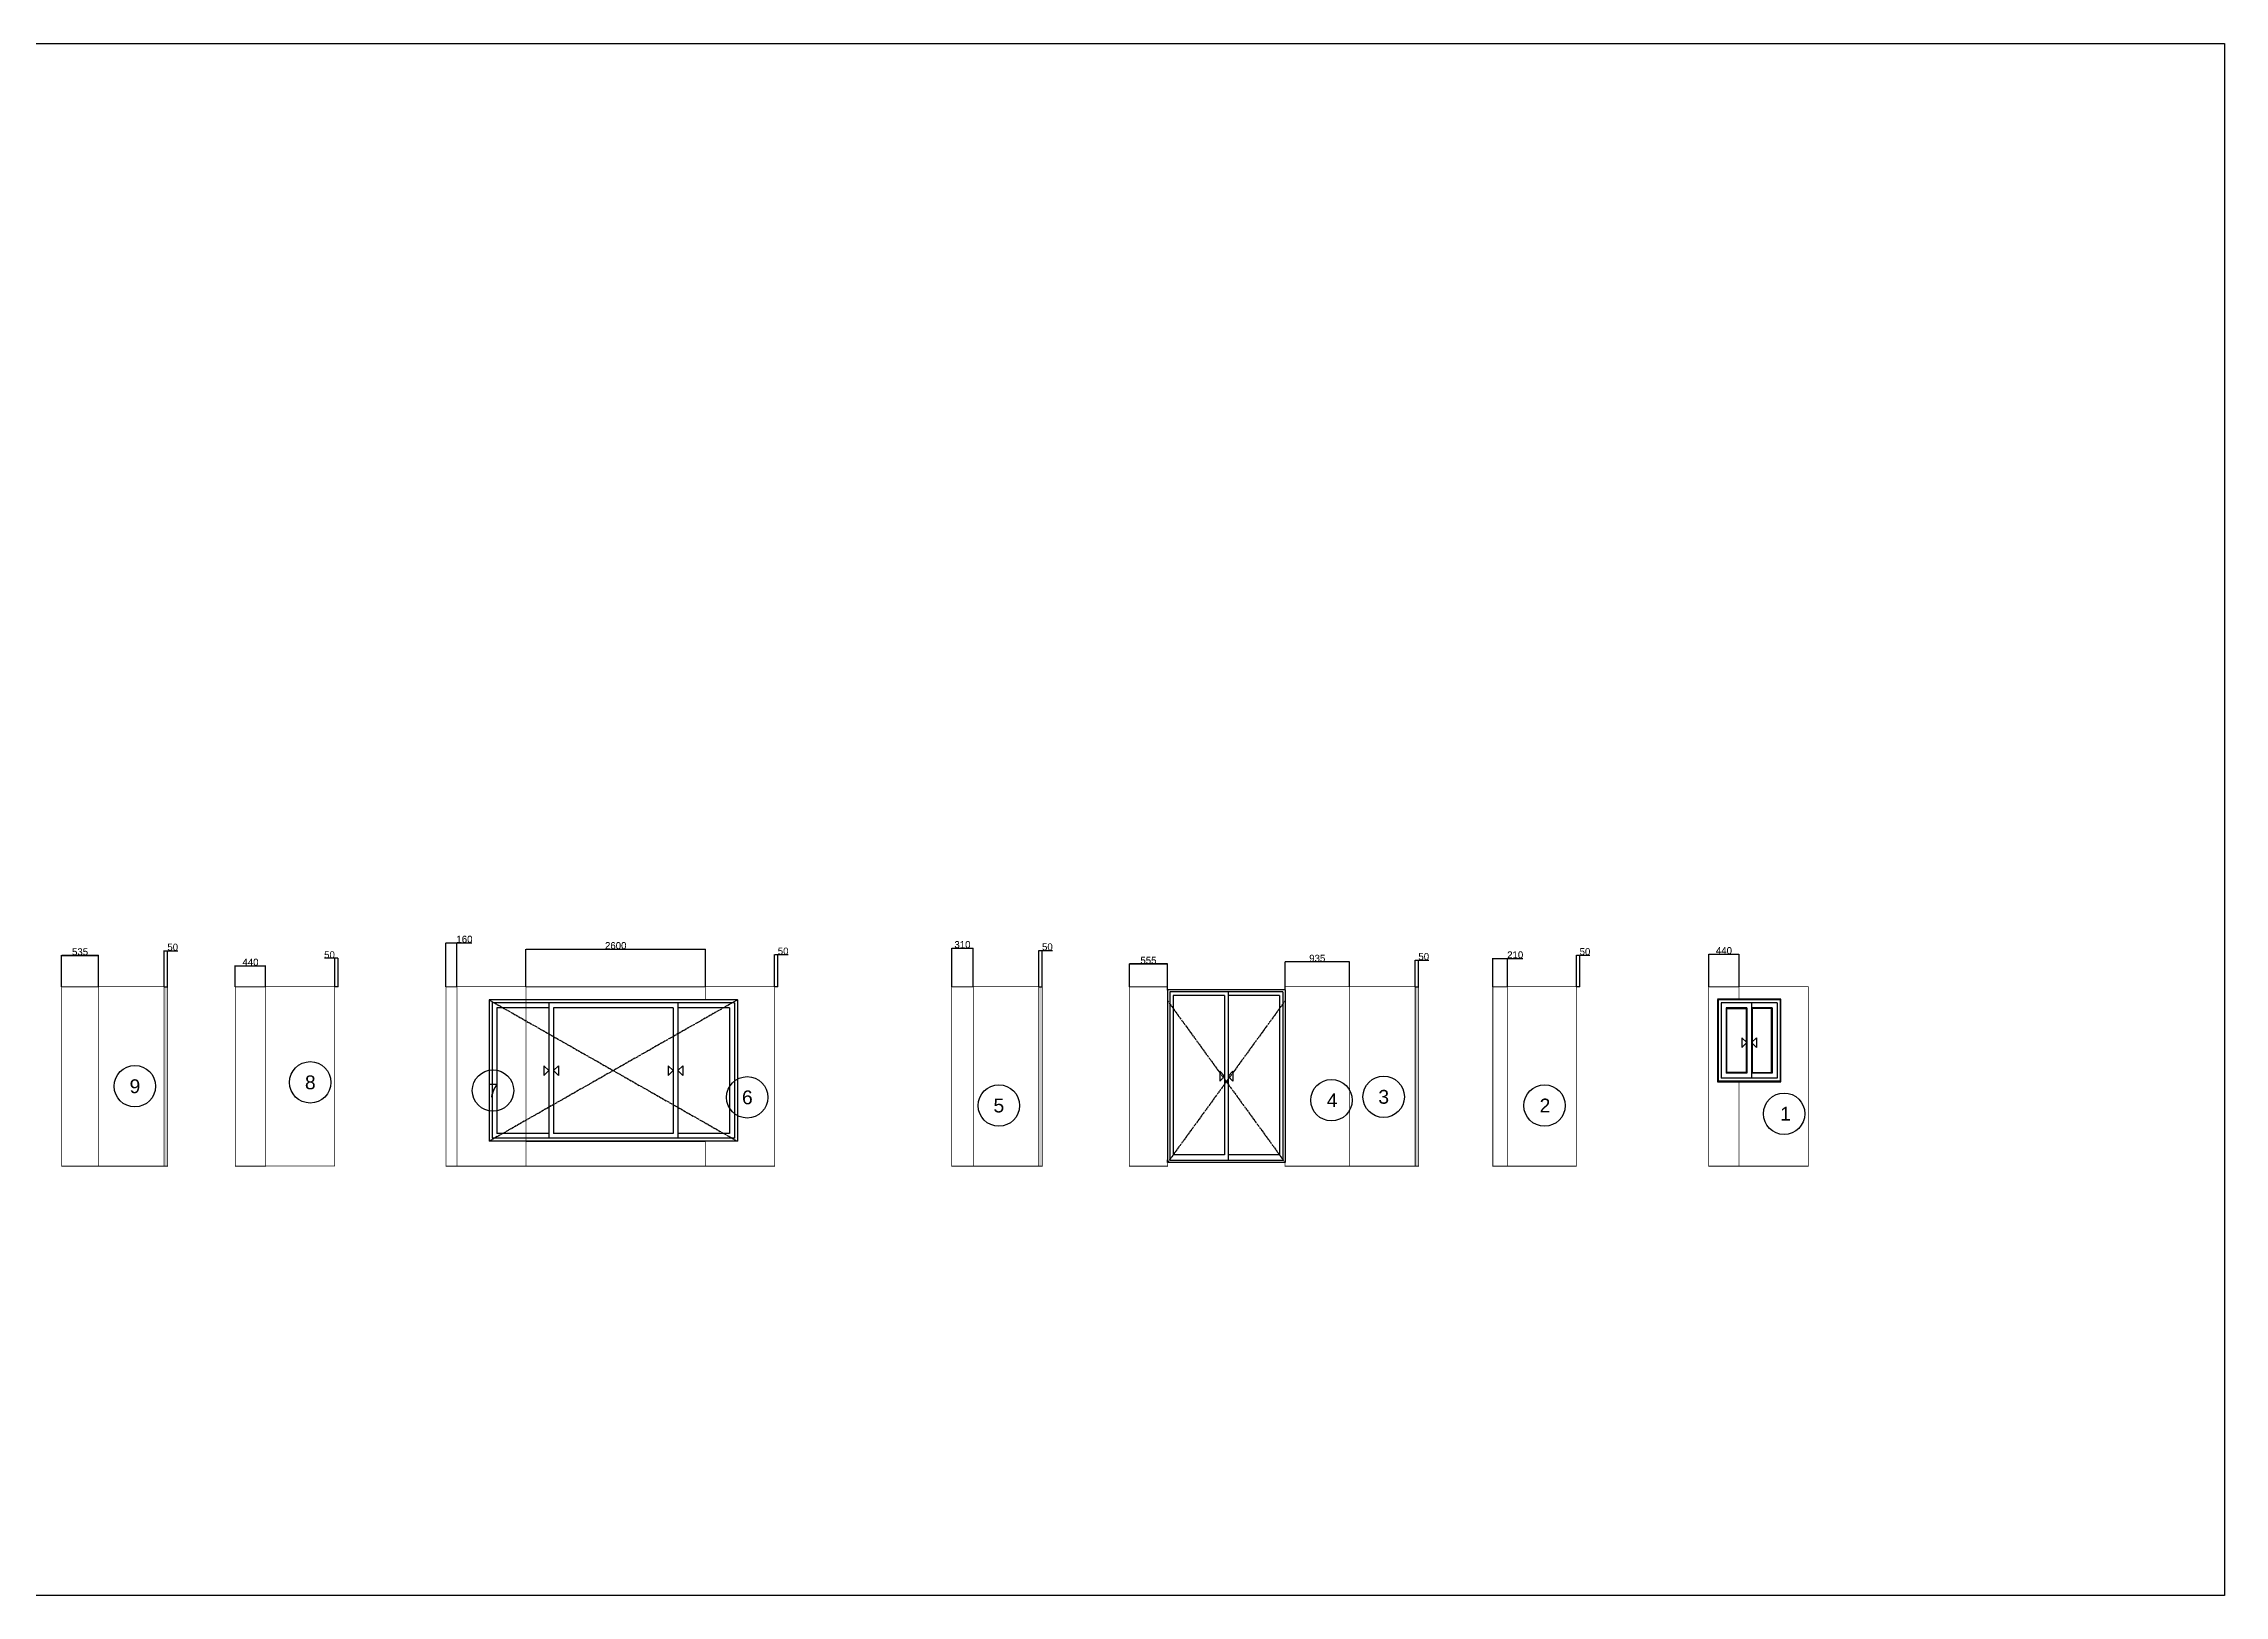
# Model space of a CAD drawing. Header units: millimetres. Extents: x 55547 to 190849, y 191990 to 326950.
# Drawn here: x 109507 to 141092, y 304468 to 326950 of the extents above; entities that cross this region are included whole.
import ezdxf
from ezdxf.enums import TextEntityAlignment as Align
from ezdxf.lldxf.tags import DXFTag

# ---------------------------------------------------------------- set-up
doc = ezdxf.new("R2010")
doc.units = ezdxf.units.MM
doc.linetypes.add('CENTER2', pattern=[1.125, 0.75, -0.125, 0.125, -0.125])
doc.linetypes.add('HID', pattern=[3, 2, -1])
doc.layers.get('Defpoints').update_dxf_attribs({"color": 144})
for name, color, linetype in [('000_50T 1pcs', 3, 'Continuous'), ('000_50T 갯수', 2, 'Continuous'), ('000_삭제분', 4, 'Continuous'), ('AA-DWXM-WIND', 4, 'Continuous'), ('WID', 4, 'Continuous'), ('YE-E-DOOR', 4, 'Continuous'), ('YE-E-WALL-C', 2, 'Continuous')]:
    doc.layers.add(name, color=color, linetype=linetype)
doc.styles.get("Standard").update_dxf_attribs({"font": 'arial.ttf'})
tags = doc.linetypes.add('HIDDENX2', pattern=[0.75, 0.5, -0.25]).pattern_tags.tags
tags[6:7] = [DXFTag(74, 4), DXFTag(75, 0), DXFTag(340, '0'), DXFTag(46, 1.0), DXFTag(50, 0.0), DXFTag(44, 0.0), DXFTag(45, 0.0)]
tags[4:5] = [DXFTag(74, 4), DXFTag(75, 0), DXFTag(340, '0'), DXFTag(46, 1.0), DXFTag(50, 0.0), DXFTag(44, 0.0), DXFTag(45, 0.0)]
doc.dimstyles.new('ISO-25', dxfattribs={"dimtxt": 2.5, "dimasz": 2.5, "dimexe": 1.25, "dimexo": 0.625, "dimtad": 1, "dimtxsty": 'Standard', "dimcen": 2.5, "dimadec": 0, "dimazin": 0, "dimtfac": 1, "dimtmove": 0, "dimatfit": 3, "dimfxl": 1, "dimarcsym": 0})

# ---------------------------------------------------------------- blocks, each defined once
blk = doc.blocks.new('G$C89670B80')
at = {"layer": 'YE-E-DOOR', "color": 5}
for p, q in [((-1700, 2500), (0, 2500)), ((-1700, 2500), (-1700, 0)), ((0, 2500), (0, 0)), ((-1700, 0), (0, 0))]:
    blk.add_line(p, q, dxfattribs=at)
at = {"layer": 'YE-E-DOOR', "color": 8}
for p, q in [((-1670, 2470), (-30, 2470)), ((-1670, 2470), (-1670, 30)), ((-1620, 2420), (-875, 2420)), ((-1620, 2420), (-1620, 110)), ((-875, 2470), (-875, 30)), ((-825, 2420), (-80, 2420)), ((-825, 2420), (-825, 110)), ((-80, 2420), (-80, 110)), ((-30, 2470), (-30, 30)), ((-1670, 30), (-30, 30)), ((-1620, 110), (-875, 110)), ((-825, 110), (-80, 110))]:
    blk.add_line(p, q, dxfattribs=at)
for points in [[(-946, 1321), (-946, 1179), (-875, 1250)], [(-754, 1321), (-754, 1179), (-825, 1250)]]:
    blk.add_lwpolyline(points, close=True, dxfattribs=at)
blk = doc.blocks.new('G$CAFAA04F1')
at = {"layer": 'YE-E-DOOR', "color": 5}
for p, q in [((0, 2050), (3600, 2050)), ((0, 2050), (0, 0)), ((3600, 2050), (3600, 0)), ((0, 0), (3600, 0))]:
    blk.add_line(p, q, dxfattribs=at)
at = {"layer": 'YE-E-DOOR', "color": 8}
for p, q in [((45, 2005), (3555, 2005)), ((45, 2005), (45, 45)), ((115, 1935), (115, 115)), ((115, 1935), (865, 1935)), ((865, 2005), (865, 45)), ((935, 1935), (2665, 1935)), ((935, 1935), (935, 115)), ((2665, 1935), (2665, 115)), ((2735, 2005), (2735, 45)), ((2735, 1935), (3485, 1935)), ((3485, 1935), (3485, 115)), ((3555, 2005), (3555, 45)), ((45, 45), (3555, 45)), ((115, 115), (865, 115)), ((935, 115), (2665, 115)), ((2735, 115), (3485, 115))]:
    blk.add_line(p, q, dxfattribs=at)
for points in [[(794, 1096), (794, 954), (865, 1025)], [(1006, 1096), (1006, 954), (935, 1025)], [(2594, 1096), (2594, 954), (2665, 1025)], [(2806, 1096), (2806, 954), (2735, 1025)]]:
    blk.add_lwpolyline(points, close=True, dxfattribs=at)
blk = doc.blocks.new('*D547')
at = {"layer": '000_50T 1pcs', "color": 0, "lineweight": -2, "transparency": 16777216}
for p, q in [((133624, 313287), (133624, 313759)), ((133626, 313758), (134061, 313758)), ((134064, 313287), (134064, 313759))]:
    blk.add_line(p, q, dxfattribs=at)
at = {"layer": '000_50T 1pcs', "color": 0, "transparency": 16777216}
for points in [[(133626, 313759), (133626, 313758), (133624, 313758)], [(134061, 313759), (134061, 313758), (134064, 313758)]]:
    blk.add_solid(points, dxfattribs=at)
at = {"layer": 'Defpoints', "color": 0, "transparency": 16777216}
for p in [(134064, 313758), (133624, 313286), (134064, 313286)]:
    blk.add_point(p, dxfattribs=at)
at = {"layer": '000_50T 1pcs', "color": 0, "lineweight": 30, "transparency": 16777216, "insert": (133844, 313810), "char_height": 100, "attachment_point": 5}
blk.add_mtext('440', dxfattribs=at)
blk = doc.blocks.new('*D548')
at = {"layer": '000_50T 1pcs', "color": 0, "lineweight": -2, "transparency": 16777216}
for p, q in [((130497, 313287), (130497, 313698)), ((130499, 313697), (130704, 313697)), ((130707, 313287), (130707, 313698)), ((130707, 313697), (130933, 313697))]:
    blk.add_line(p, q, dxfattribs=at)
at = {"layer": '000_50T 1pcs', "color": 0, "transparency": 16777216}
for points in [[(130499, 313698), (130499, 313697), (130497, 313697)], [(130704, 313698), (130704, 313697), (130707, 313697)]]:
    blk.add_solid(points, dxfattribs=at)
at = {"layer": 'Defpoints', "color": 0, "transparency": 16777216}
for p in [(130707, 313697), (130497, 313286), (130707, 313286)]:
    blk.add_point(p, dxfattribs=at)
at = {"layer": '000_50T 1pcs', "color": 0, "lineweight": 30, "transparency": 16777216, "insert": (130821, 313749), "char_height": 100, "attachment_point": 5}
blk.add_mtext('210', dxfattribs=at)
blk = doc.blocks.new('*D549')
at = {"layer": '000_50T 1pcs', "color": 0, "lineweight": -2, "transparency": 16777216}
for p, q in [((131707, 313287), (131707, 313744)), ((131709, 313743), (131754, 313743)), ((131757, 313287), (131757, 313744)), ((131757, 313743), (131903, 313743))]:
    blk.add_line(p, q, dxfattribs=at)
at = {"layer": '000_50T 1pcs', "color": 0, "transparency": 16777216}
for points in [[(131709, 313744), (131709, 313743), (131707, 313743)], [(131754, 313744), (131754, 313743), (131757, 313743)]]:
    blk.add_solid(points, dxfattribs=at)
at = {"layer": 'Defpoints', "color": 0, "transparency": 16777216}
for p in [(131757, 313743), (131707, 313286), (131757, 313286)]:
    blk.add_point(p, dxfattribs=at)
at = {"layer": '000_50T 1pcs', "color": 0, "lineweight": 30, "transparency": 16777216, "insert": (131831, 313795), "char_height": 100, "attachment_point": 5}
blk.add_mtext('50', dxfattribs=at)
blk = doc.blocks.new('*D550')
at = {"layer": '000_50T 1pcs', "color": 0, "lineweight": -2, "transparency": 16777216}
for p, q in [((129372, 313287), (129372, 313673)), ((129374, 313671), (129419, 313671)), ((129422, 313287), (129422, 313673)), ((129422, 313671), (129569, 313671))]:
    blk.add_line(p, q, dxfattribs=at)
at = {"layer": '000_50T 1pcs', "color": 0, "transparency": 16777216}
for points in [[(129374, 313672), (129374, 313671), (129372, 313671)], [(129419, 313672), (129419, 313671), (129422, 313671)]]:
    blk.add_solid(points, dxfattribs=at)
at = {"layer": 'Defpoints', "color": 0, "transparency": 16777216}
for p in [(129422, 313671), (129372, 313286), (129422, 313286)]:
    blk.add_point(p, dxfattribs=at)
at = {"layer": '000_50T 1pcs', "color": 0, "lineweight": 30, "transparency": 16777216, "insert": (129496, 313723), "char_height": 100, "attachment_point": 5}
blk.add_mtext('50', dxfattribs=at)
blk = doc.blocks.new('*D551')
at = {"layer": '000_50T 1pcs', "color": 0, "lineweight": -2, "transparency": 16777216}
for p, q in [((127487, 313287), (127487, 313648)), ((128419, 313647), (127489, 313647)), ((128422, 313287), (128422, 313648))]:
    blk.add_line(p, q, dxfattribs=at)
at = {"layer": '000_50T 1pcs', "color": 0, "transparency": 16777216}
for points in [[(127489, 313647), (127489, 313646), (127487, 313647)], [(128419, 313647), (128419, 313646), (128422, 313647)]]:
    blk.add_solid(points, dxfattribs=at)
at = {"layer": 'Defpoints', "color": 0, "transparency": 16777216}
for p in [(127487, 313647), (127487, 313286, 0), (128422, 313286)]:
    blk.add_point(p, dxfattribs=at)
at = {"layer": '000_50T 1pcs', "color": 0, "lineweight": 30, "transparency": 16777216, "insert": (127954, 313698), "char_height": 100, "attachment_point": 5}
blk.add_mtext('935', dxfattribs=at)
blk = doc.blocks.new('*D552')
at = {"layer": '000_50T 1pcs', "color": 0, "lineweight": -2, "transparency": 16777216}
for p, q in [((125232, 313287), (125232, 313619)), ((125784, 313618), (125234, 313618)), ((125787, 313287), (125787, 313619))]:
    blk.add_line(p, q, dxfattribs=at)
at = {"layer": '000_50T 1pcs', "color": 0, "transparency": 16777216}
for points in [[(125234, 313618), (125234, 313617), (125232, 313618)], [(125784, 313618), (125784, 313617), (125787, 313618)]]:
    blk.add_solid(points, dxfattribs=at)
at = {"layer": 'Defpoints', "color": 0, "transparency": 16777216}
for p in [(125232, 313618), (125232, 313286), (125787, 313286)]:
    blk.add_point(p, dxfattribs=at)
at = {"layer": '000_50T 1pcs', "color": 0, "lineweight": 30, "transparency": 16777216, "insert": (125509, 313669), "char_height": 100, "attachment_point": 5}
blk.add_mtext('555', dxfattribs=at)
blk = doc.blocks.new('*D553')
at = {"layer": '000_50T 1pcs', "color": 0, "lineweight": -2, "transparency": 16777216}
for p, q in [((122660, 313287), (122660, 313847)), ((122663, 313846), (122968, 313846)), ((122970, 313287), (122970, 313847))]:
    blk.add_line(p, q, dxfattribs=at)
at = {"layer": '000_50T 1pcs', "color": 0, "transparency": 16777216}
for points in [[(122663, 313846), (122663, 313845), (122660, 313846)], [(122968, 313846), (122968, 313845), (122970, 313846)]]:
    blk.add_solid(points, dxfattribs=at)
at = {"layer": 'Defpoints', "color": 0, "transparency": 16777216}
for p in [(122970, 313846), (122660, 313286), (122970, 313286)]:
    blk.add_point(p, dxfattribs=at)
at = {"layer": '000_50T 1pcs', "color": 0, "lineweight": 30, "transparency": 16777216, "insert": (122815, 313897), "char_height": 100, "attachment_point": 5}
blk.add_mtext('310', dxfattribs=at)
blk = doc.blocks.new('*D554')
at = {"layer": '000_50T 1pcs', "color": 0, "lineweight": -2, "transparency": 16777216}
for p, q in [((123920, 313287), (123920, 313812)), ((123923, 313811), (123968, 313811)), ((123970, 313287), (123970, 313812)), ((123970, 313811), (124117, 313811))]:
    blk.add_line(p, q, dxfattribs=at)
at = {"layer": '000_50T 1pcs', "color": 0, "transparency": 16777216}
for points in [[(123923, 313812), (123923, 313811), (123920, 313811)], [(123968, 313812), (123968, 313811), (123970, 313811)]]:
    blk.add_solid(points, dxfattribs=at)
at = {"layer": 'Defpoints', "color": 0, "transparency": 16777216}
for p in [(123970, 313811), (123920, 313286), (123970, 313286)]:
    blk.add_point(p, dxfattribs=at)
at = {"layer": '000_50T 1pcs', "color": 0, "lineweight": 30, "transparency": 16777216, "insert": (124045, 313863), "char_height": 100, "attachment_point": 5}
blk.add_mtext('50', dxfattribs=at)
blk = doc.blocks.new('*D555')
at = {"layer": '000_50T 1pcs', "color": 0, "lineweight": -2, "transparency": 16777216}
for p, q in [((120093, 313287), (120093, 313752)), ((120096, 313751), (120141, 313751)), ((120143, 313287), (120143, 313752)), ((120143, 313751), (120290, 313751))]:
    blk.add_line(p, q, dxfattribs=at)
at = {"layer": '000_50T 1pcs', "color": 0, "transparency": 16777216}
for points in [[(120096, 313751), (120096, 313750), (120093, 313751)], [(120141, 313751), (120141, 313750), (120143, 313751)]]:
    blk.add_solid(points, dxfattribs=at)
at = {"layer": 'Defpoints', "color": 0, "transparency": 16777216}
for p in [(120143, 313751), (120093, 313286), (120143, 313286)]:
    blk.add_point(p, dxfattribs=at)
at = {"layer": '000_50T 1pcs', "color": 0, "lineweight": 30, "transparency": 16777216, "insert": (120218, 313802), "char_height": 100, "attachment_point": 5}
blk.add_mtext('50', dxfattribs=at)
blk = doc.blocks.new('*D556')
at = {"layer": '000_50T 1pcs', "color": 0, "lineweight": -2, "transparency": 16777216}
for p, q in [((116493, 313287), (116493, 313832)), ((116496, 313831), (119091, 313831)), ((119093, 313287), (119093, 313832))]:
    blk.add_line(p, q, dxfattribs=at)
at = {"layer": '000_50T 1pcs', "color": 0, "transparency": 16777216}
for points in [[(116496, 313832), (116496, 313831), (116493, 313831)], [(119091, 313832), (119091, 313831), (119093, 313831)]]:
    blk.add_solid(points, dxfattribs=at)
at = {"layer": 'Defpoints', "color": 0, "transparency": 16777216}
for p in [(119093, 313831), (116493, 313286), (119093, 313286)]:
    blk.add_point(p, dxfattribs=at)
at = {"layer": '000_50T 1pcs', "color": 0, "lineweight": 30, "transparency": 16777216, "insert": (117793, 313883), "char_height": 100, "attachment_point": 5}
blk.add_mtext('2600', dxfattribs=at)
blk = doc.blocks.new('*D557')
at = {"layer": '000_50T 1pcs', "color": 0, "lineweight": -2, "transparency": 16777216}
for p, q in [((115333, 313287), (115333, 313924)), ((115336, 313923), (115491, 313923)), ((115493, 313287), (115493, 313924)), ((115493, 313923), (115708, 313923))]:
    blk.add_line(p, q, dxfattribs=at)
at = {"layer": '000_50T 1pcs', "color": 0, "transparency": 16777216}
for points in [[(115336, 313923), (115336, 313923), (115333, 313923)], [(115491, 313923), (115491, 313923), (115493, 313923)]]:
    blk.add_solid(points, dxfattribs=at)
at = {"layer": 'Defpoints', "color": 0, "transparency": 16777216}
for p in [(115493, 313923), (115333, 313286), (115493, 313286)]:
    blk.add_point(p, dxfattribs=at)
at = {"layer": '000_50T 1pcs', "color": 0, "lineweight": 30, "transparency": 16777216, "insert": (115602, 313975), "char_height": 100, "attachment_point": 5}
blk.add_mtext('160', dxfattribs=at)
blk = doc.blocks.new('*D558')
at = {"layer": '000_50T 1pcs', "color": 0, "lineweight": -2, "transparency": 16777216}
for p, q in [((113723, 313698), (113576, 313698)), ((113723, 313287), (113723, 313699)), ((113770, 313698), (113725, 313698)), ((113773, 313287), (113773, 313699))]:
    blk.add_line(p, q, dxfattribs=at)
at = {"layer": '000_50T 1pcs', "color": 0, "transparency": 16777216}
for points in [[(113725, 313698), (113725, 313697), (113723, 313698)], [(113770, 313698), (113770, 313697), (113773, 313698)]]:
    blk.add_solid(points, dxfattribs=at)
at = {"layer": 'Defpoints', "color": 0, "transparency": 16777216}
for p in [(113723, 313698), (113723, 313286), (113773, 313286)]:
    blk.add_point(p, dxfattribs=at)
at = {"layer": '000_50T 1pcs', "color": 0, "lineweight": 30, "transparency": 16777216, "insert": (113648, 313749), "char_height": 100, "attachment_point": 5}
blk.add_mtext('50', dxfattribs=at)
blk = doc.blocks.new('*D559')
at = {"layer": '000_50T 1pcs', "color": 0, "lineweight": -2, "transparency": 16777216}
for p, q in [((112283, 313288), (112283, 313592)), ((112285, 313591), (112720, 313591)), ((112723, 313287), (112723, 313592))]:
    blk.add_line(p, q, dxfattribs=at)
at = {"layer": '000_50T 1pcs', "color": 0, "transparency": 16777216}
for points in [[(112285, 313591), (112285, 313590), (112283, 313591)], [(112720, 313591), (112720, 313590), (112723, 313591)]]:
    blk.add_solid(points, dxfattribs=at)
at = {"layer": 'Defpoints', "color": 0, "transparency": 16777216}
for p in [(112723, 313591), (112283, 313287), (112723, 313286)]:
    blk.add_point(p, dxfattribs=at)
at = {"layer": '000_50T 1pcs', "color": 0, "lineweight": 30, "transparency": 16777216, "insert": (112503, 313642), "char_height": 100, "attachment_point": 5}
blk.add_mtext('440', dxfattribs=at)
blk = doc.blocks.new('*D560')
at = {"layer": '000_50T 1pcs', "color": 0, "lineweight": -2, "transparency": 16777216}
for p, q in [((111252, 313287), (111252, 313809)), ((111255, 313807), (111300, 313807)), ((111302, 313287), (111302, 313809)), ((111302, 313807), (111449, 313807))]:
    blk.add_line(p, q, dxfattribs=at)
at = {"layer": '000_50T 1pcs', "color": 0, "transparency": 16777216}
for points in [[(111255, 313808), (111255, 313807), (111252, 313807)], [(111300, 313808), (111300, 313807), (111302, 313807)]]:
    blk.add_solid(points, dxfattribs=at)
at = {"layer": 'Defpoints', "color": 0, "transparency": 16777216}
for p in [(111302, 313807), (111252, 313286), (111302, 313286)]:
    blk.add_point(p, dxfattribs=at)
at = {"layer": '000_50T 1pcs', "color": 0, "lineweight": 30, "transparency": 16777216, "insert": (111377, 313859), "char_height": 100, "attachment_point": 5}
blk.add_mtext('50', dxfattribs=at)
blk = doc.blocks.new('*D561')
at = {"layer": '000_50T 1pcs', "color": 0, "lineweight": -2, "transparency": 16777216}
for p, q in [((109767, 313287), (109767, 313743)), ((109770, 313741), (110300, 313741)), ((110302, 313287), (110302, 313743))]:
    blk.add_line(p, q, dxfattribs=at)
at = {"layer": '000_50T 1pcs', "color": 0, "transparency": 16777216}
for points in [[(109770, 313742), (109770, 313741), (109767, 313741)], [(110300, 313742), (110300, 313741), (110302, 313741)]]:
    blk.add_solid(points, dxfattribs=at)
at = {"layer": 'Defpoints', "color": 0, "transparency": 16777216}
for p in [(110302, 313741), (109767, 313286), (110302, 313286)]:
    blk.add_point(p, dxfattribs=at)
at = {"layer": '000_50T 1pcs', "color": 0, "lineweight": 30, "transparency": 16777216, "insert": (110035, 313793), "char_height": 100, "attachment_point": 5}
blk.add_mtext('535', dxfattribs=at)
blk = doc.blocks.new('*D610')
at = {"layer": '000_삭제분', "color": 0, "lineweight": -2, "transparency": 16777216}
for p, q in [((133624, 313285), (133624, 313757)), ((133626, 313756), (134061, 313756)), ((134064, 313285), (134064, 313757))]:
    blk.add_line(p, q, dxfattribs=at)
at = {"layer": '000_삭제분', "color": 0, "transparency": 16777216}
for points in [[(133626, 313756), (133626, 313755), (133624, 313756)], [(134061, 313756), (134061, 313755), (134064, 313756)]]:
    blk.add_solid(points, dxfattribs=at)
at = {"layer": 'Defpoints', "color": 0, "transparency": 16777216}
for p in [(134064, 313756), (133624, 313284), (134064, 313284)]:
    blk.add_point(p, dxfattribs=at)
at = {"layer": '000_삭제분', "color": 0, "lineweight": 30, "transparency": 16777216, "insert": (133844, 313807), "char_height": 100, "attachment_point": 5}
blk.add_mtext('440', dxfattribs=at)
blk = doc.blocks.new('*D611')
at = {"layer": '000_삭제분', "color": 0, "lineweight": -2, "transparency": 16777216}
for p, q in [((130497, 313285), (130497, 313696)), ((130499, 313695), (130704, 313695)), ((130707, 313285), (130707, 313696)), ((130707, 313695), (130933, 313695))]:
    blk.add_line(p, q, dxfattribs=at)
at = {"layer": '000_삭제분', "color": 0, "transparency": 16777216}
for points in [[(130499, 313695), (130499, 313694), (130497, 313695)], [(130704, 313695), (130704, 313694), (130707, 313695)]]:
    blk.add_solid(points, dxfattribs=at)
at = {"layer": 'Defpoints', "color": 0, "transparency": 16777216}
for p in [(130707, 313695), (130497, 313284), (130707, 313284)]:
    blk.add_point(p, dxfattribs=at)
at = {"layer": '000_삭제분', "color": 0, "lineweight": 30, "transparency": 16777216, "insert": (130821, 313746), "char_height": 100, "attachment_point": 5}
blk.add_mtext('210', dxfattribs=at)
blk = doc.blocks.new('*D612')
at = {"layer": '000_삭제분', "color": 0, "lineweight": -2, "transparency": 16777216}
for p, q in [((125232, 313285), (125232, 313616)), ((125784, 313615), (125234, 313615)), ((125787, 313285), (125787, 313616))]:
    blk.add_line(p, q, dxfattribs=at)
at = {"layer": '000_삭제분', "color": 0, "transparency": 16777216}
for points in [[(125234, 313616), (125234, 313615), (125232, 313615)], [(125784, 313616), (125784, 313615), (125787, 313615)]]:
    blk.add_solid(points, dxfattribs=at)
at = {"layer": 'Defpoints', "color": 0, "transparency": 16777216}
for p in [(125232, 313615), (125232, 313284), (125787, 313284)]:
    blk.add_point(p, dxfattribs=at)
at = {"layer": '000_삭제분', "color": 0, "lineweight": 30, "transparency": 16777216, "insert": (125509, 313667), "char_height": 100, "attachment_point": 5}
blk.add_mtext('555', dxfattribs=at)
blk = doc.blocks.new('*D613')
at = {"layer": '000_삭제분', "color": 0, "lineweight": -2, "transparency": 16777216}
for p, q in [((122660, 313285), (122660, 313844)), ((122663, 313843), (122968, 313843)), ((122970, 313285), (122970, 313844))]:
    blk.add_line(p, q, dxfattribs=at)
at = {"layer": '000_삭제분', "color": 0, "transparency": 16777216}
for points in [[(122663, 313843), (122663, 313843), (122660, 313843)], [(122968, 313843), (122968, 313843), (122970, 313843)]]:
    blk.add_solid(points, dxfattribs=at)
at = {"layer": 'Defpoints', "color": 0, "transparency": 16777216}
for p in [(122970, 313843), (122660, 313284), (122970, 313284)]:
    blk.add_point(p, dxfattribs=at)
at = {"layer": '000_삭제분', "color": 0, "lineweight": 30, "transparency": 16777216, "insert": (122815, 313895), "char_height": 100, "attachment_point": 5}
blk.add_mtext('310', dxfattribs=at)
blk = doc.blocks.new('*D614')
at = {"layer": '000_삭제분', "color": 0, "lineweight": -2, "transparency": 16777216}
for p, q in [((116493, 313285), (116493, 313830)), ((116496, 313829), (119091, 313829)), ((119093, 313285), (119093, 313830))]:
    blk.add_line(p, q, dxfattribs=at)
at = {"layer": '000_삭제분', "color": 0, "transparency": 16777216}
for points in [[(116496, 313829), (116496, 313828), (116493, 313829)], [(119091, 313829), (119091, 313828), (119093, 313829)]]:
    blk.add_solid(points, dxfattribs=at)
at = {"layer": 'Defpoints', "color": 0, "transparency": 16777216}
for p in [(119093, 313829), (116493, 313284), (119093, 313284)]:
    blk.add_point(p, dxfattribs=at)
at = {"layer": '000_삭제분', "color": 0, "lineweight": 30, "transparency": 16777216, "insert": (117793, 313880), "char_height": 100, "attachment_point": 5}
blk.add_mtext('2600', dxfattribs=at)
blk = doc.blocks.new('*D538')
at = {"layer": '000_삭제분', "color": 0, "lineweight": -2, "transparency": 16777216}
for p, q in [((115333, 313285), (115333, 313922)), ((115336, 313921), (115491, 313921)), ((115493, 313285), (115493, 313922)), ((115493, 313921), (115708, 313921))]:
    blk.add_line(p, q, dxfattribs=at)
at = {"layer": '000_삭제분', "color": 0, "transparency": 16777216}
for points in [[(115336, 313921), (115336, 313920), (115333, 313921)], [(115491, 313921), (115491, 313920), (115493, 313921)]]:
    blk.add_solid(points, dxfattribs=at)
at = {"layer": 'Defpoints', "color": 0, "transparency": 16777216}
for p in [(115493, 313921), (115333, 313284), (115493, 313284)]:
    blk.add_point(p, dxfattribs=at)
at = {"layer": '000_삭제분', "color": 0, "lineweight": 30, "transparency": 16777216, "insert": (115602, 313972), "char_height": 100, "attachment_point": 5}
blk.add_mtext('160', dxfattribs=at)
blk = doc.blocks.new('*D615')
at = {"layer": '000_삭제분', "color": 0, "lineweight": -2, "transparency": 16777216}
for p, q in [((112283, 313285), (112283, 313590)), ((112285, 313588), (112720, 313588)), ((112723, 313285), (112723, 313590))]:
    blk.add_line(p, q, dxfattribs=at)
at = {"layer": '000_삭제분', "color": 0, "transparency": 16777216}
for points in [[(112285, 313589), (112285, 313588), (112283, 313588)], [(112720, 313589), (112720, 313588), (112723, 313588)]]:
    blk.add_solid(points, dxfattribs=at)
at = {"layer": 'Defpoints', "color": 0, "transparency": 16777216}
for p in [(112723, 313588), (112283, 313285), (112723, 313284)]:
    blk.add_point(p, dxfattribs=at)
at = {"layer": '000_삭제분', "color": 0, "lineweight": 30, "transparency": 16777216, "insert": (112503, 313640), "char_height": 100, "attachment_point": 5}
blk.add_mtext('440', dxfattribs=at)
blk = doc.blocks.new('*D616')
at = {"layer": '000_삭제분', "color": 0, "lineweight": -2, "transparency": 16777216}
for p, q in [((109767, 313285), (109767, 313740)), ((109770, 313739), (110300, 313739)), ((110302, 313285), (110302, 313740))]:
    blk.add_line(p, q, dxfattribs=at)
at = {"layer": '000_삭제분', "color": 0, "transparency": 16777216}
for points in [[(109770, 313739), (109770, 313738), (109767, 313739)], [(110300, 313739), (110300, 313738), (110302, 313739)]]:
    blk.add_solid(points, dxfattribs=at)
at = {"layer": 'Defpoints', "color": 0, "transparency": 16777216}
for p in [(110302, 313739), (109767, 313284), (110302, 313284)]:
    blk.add_point(p, dxfattribs=at)
at = {"layer": '000_삭제분', "color": 0, "lineweight": 30, "transparency": 16777216, "insert": (110035, 313791), "char_height": 100, "attachment_point": 5}
blk.add_mtext('535', dxfattribs=at)

msp = doc.modelspace()

# ---------------------------------------------------------------- hatches: boundary and pattern name
at = {"layer": '000_50T 1pcs', "transparency": 33554687}
h = msp.add_hatch(dxfattribs=at)
h.set_pattern_fill('HOUND', color=1)
h.set_pattern_definition([(0, (-210255.2035, 117798.23), (6.35, 1.5875), [25.4, -12.7]), (90, (-210255.2035, 117798.23), (-1.5875, -6.35), [25.4, -12.7])])
h.paths.add_polyline_path([(111252.211, 313286.429), (111302.211, 313286.429), (111302.211, 310685.804), (111252.211, 310685.804)])
h = msp.add_hatch(dxfattribs=at)
h.set_pattern_fill('HOUND', color=1)
h.set_pattern_definition([(0, (-222923.355, 117798.23), (6.35, 1.5875), [25.4, -12.7]), (90, (-222923.355, 117798.23), (-1.5875, -6.35), [25.4, -12.7])])
h.paths.add_polyline_path([(123920.362, 313286.429), (123970.362, 313286.429), (123970.362, 310685.804), (123920.362, 310685.804)])
h = msp.add_hatch(dxfattribs=at)
h.set_pattern_fill('HOUND', color=1)
h.set_pattern_definition([(0, (-228374.8938, 117798.23), (6.35, 1.5875), [25.4, -12.7]), (90, (-228374.8938, 117798.23), (-1.5875, -6.35), [25.4, -12.7])])
h.paths.add_polyline_path([(129371.901, 313286.429), (129421.901, 313286.429), (129421.901, 310685.804), (129371.901, 310685.804)])

# ---------------------------------------------------------------- linework, layer by layer
msp.add_lwpolyline([(55546.931, 326950.214), (141092.029, 326950.214), (141092.029, 304467.681), (55546.931, 304467.681)], close=True)
at = {"layer": '000_50T 1pcs', "lineweight": 30, "const_width": 10}
for points in [[(109767.211, 313286.429), (110302.211, 313286.429), (110302.211, 310686.429), (109767.211, 310686.429)], [(112722.604, 313287.054), (112282.604, 313287.054), (112282.604, 310686.429), (112722.604, 310686.429)], [(115333.177, 313286.429), (115493.177, 313286.429), (115493.177, 310686.429), (115333.177, 310686.429)], [(119093.177, 313096.429), (116493.177, 313096.429), (116493.177, 313286.429), (119093.177, 313286.429)], [(119093.177, 311046.429), (119093.177, 310686.429), (120093.177, 310686.429), (120093.177, 313286.429), (119093.177, 313286.429), (119093.177, 313096.429), (119558.177, 313096.429), (119558.177, 311046.429)], [(122660.362, 313286.429), (122970.362, 313286.429), (122970.362, 310686.429), (122660.362, 310686.429)], [(125231.901, 310686.429), (125786.901, 310686.429), (125786.901, 313286.429), (125231.901, 313286.429)], [(130496.805, 313286.429), (130706.805, 313286.429), (130706.805, 310686.429), (130496.805, 310686.429)], [(134063.955, 313286.429), (133623.955, 313286.429), (133623.955, 310686.429), (134063.955, 310686.429), (134063.955, 311916.429), (133758.955, 311916.429), (133758.955, 313096.429), (134063.955, 313096.429)], [(134063.955, 313286.429), (134063.955, 313096.429), (134658.955, 313096.429), (134658.955, 311916.429), (134063.955, 311916.429), (134063.955, 310686.429), (135063.955, 310686.429), (135063.955, 313286.429)], [(119093.177, 311046.429), (119093.177, 310686.429), (116493.177, 310686.429), (116493.177, 311046.429)]]:
    msp.add_lwpolyline(points, close=True, dxfattribs=at)
at = {"layer": '000_50T 1pcs', "const_width": 10}
for points in [[(111302.211, 313286.429), (111302.211, 310686.429), (110302.211, 310686.429), (110302.211, 313286.429)], [(113722.604, 313287.054), (113722.604, 310687.054), (112722.604, 310687.054), (112722.604, 313287.054)], [(116493.177, 313286.429), (116493.177, 310686.429), (115493.177, 310686.429), (115493.177, 313286.429)], [(123970.362, 313286.429), (123970.362, 310686.429), (122970.362, 310686.429), (122970.362, 313286.429)], [(129421.901, 313286.429), (129421.901, 310686.429), (128421.901, 310686.429), (128421.901, 313286.429)], [(131706.805, 313286.429), (131706.805, 310686.429), (130706.805, 310686.429), (130706.805, 313286.429)]]:
    msp.add_lwpolyline(points, close=True, dxfattribs=at)
at = {"layer": '000_50T 1pcs', "color": 1, "const_width": 10}
for points in [[(111252.211, 313286.429), (111302.211, 313286.429), (111302.211, 310685.804), (111252.211, 310685.804)], [(123920.362, 313286.429), (123970.362, 313286.429), (123970.362, 310685.804), (123920.362, 310685.804)], [(129371.901, 313286.429), (129421.901, 313286.429), (129421.901, 310685.804), (129371.901, 310685.804)]]:
    msp.add_lwpolyline(points, close=True, dxfattribs=at)
at = {"layer": '000_50T 1pcs', "lineweight": 30}
for points in [[(111252.211, 313286.429), (111302.211, 313286.429)], [(113772.604, 313286.429), (113722.604, 313286.429)], [(120143.177, 313286.429), (120093.177, 313286.429)], [(123920.362, 313286.429), (123970.362, 313286.429)], [(129371.901, 313286.429), (129421.901, 313286.429)], [(131756.805, 313286.429), (131706.805, 313286.429)]]:
    msp.add_lwpolyline(points, dxfattribs=at)
at = {"layer": '000_50T 1pcs', "lineweight": 30, "elevation": 0}
for points in [[(125786.901, 313240.398), (125786.901, 313286.429)], [(127486.901, 313240.398), (127486.901, 313286.429)]]:
    msp.add_lwpolyline(points, dxfattribs=at)
at = {"layer": '000_50T 1pcs', "lineweight": 30, "const_width": 10, "elevation": 0}
msp.add_lwpolyline([(127486.901, 313286.429), (128421.901, 313286.429), (128421.901, 310686.429), (127486.901, 310686.429)], close=True, dxfattribs=at)
at = {"layer": '000_50T 갯수', "color": 2, "lineweight": 30}
for centre in [(110828.825, 311844.598), (113368.758, 311900.575), (116015.839, 311782.53), (119697.134, 311683.451), (123342.603, 311564.501), (128159.661, 311642.029), (128915.344, 311691.008), (131245.366, 311565.061), (134715.909, 311446.111)]:
    msp.add_circle(centre, 300, dxfattribs=at)
at = {"layer": '000_삭제분', "color": 1, "lineweight": 30, "const_width": 10, "elevation": 0}
for points in [[(109767.211, 313283.929), (110302.211, 313283.929), (110302.211, 310683.929), (109767.211, 310683.929)], [(112722.604, 313284.554), (112282.604, 313284.554), (112282.604, 310683.929), (112722.604, 310683.929)], [(115333.177, 313283.929), (115493.177, 313283.929), (115493.177, 310683.929), (115333.177, 310683.929)], [(119093.177, 313093.929), (116493.177, 313093.929), (116493.177, 313283.929), (119093.177, 313283.929)], [(122660.362, 313283.929), (122970.362, 313283.929), (122970.362, 310683.929), (122660.362, 310683.929)], [(125231.901, 310683.929), (125786.901, 310683.929), (125786.901, 313283.929), (125231.901, 313283.929)], [(130496.805, 313283.929), (130706.805, 313283.929), (130706.805, 310683.929), (130496.805, 310683.929)], [(134063.955, 313283.929), (133623.955, 313283.929), (133623.955, 310683.929), (134063.955, 310683.929), (134063.955, 311913.929), (133758.955, 311913.929), (133758.955, 313093.929), (134063.955, 313093.929)], [(119093.177, 311043.929), (119093.177, 310683.929), (116493.177, 310683.929), (116493.177, 311043.929)]]:
    msp.add_lwpolyline(points, close=True, dxfattribs=at)
at = {"layer": '000_삭제분', "color": 1, "lineweight": 30, "elevation": 0}
msp.add_lwpolyline([(125786.901, 313237.898), (125786.901, 313283.929)], dxfattribs=at)
at = {"layer": 'AA-DWXM-WIND'}
for p, q in [((134658.955, 313096.429), (133758.955, 313096.429)), ((133758.955, 313096.429), (133758.955, 311916.429)), ((134613.955, 313051.429), (133803.955, 313051.429)), ((133803.955, 313051.429), (133803.955, 311961.429)), ((134243.955, 313051.429), (134243.955, 311961.429)), ((134613.955, 313051.429), (134613.955, 311961.429)), ((134658.955, 313096.429), (134658.955, 311916.429)), ((134173.955, 312981.429), (133873.955, 312981.429)), ((133873.955, 312981.429), (133873.955, 312031.429)), ((134173.955, 312981.429), (134173.955, 312031.429)), ((134543.955, 312981.429), (134243.955, 312981.429)), ((134543.955, 312981.429), (134543.955, 312031.429)), ((134658.955, 311916.429), (133758.955, 311916.429)), ((134613.955, 311961.429), (133803.955, 311961.429)), ((134173.955, 312031.429), (133873.955, 312031.429)), ((134543.955, 312031.429), (134243.955, 312031.429))]:
    msp.add_line(p, q, dxfattribs=at)
at = {"layer": 'AA-DWXM-WIND', "color": 7, "linetype": 'HID'}
msp.add_lwpolyline([(134668.955, 313106.429), (133748.955, 313106.429), (133748.955, 311906.429), (134668.955, 311906.429)], close=True, dxfattribs=at)
at = {"layer": 'AA-DWXM-WIND', "color": 8, "linetype": 'Continuous'}
for points in [[(134163.955, 312041.429), (133883.955, 312041.429), (133883.955, 312971.429), (134163.955, 312971.429)], [(134533.955, 312971.429), (134253.955, 312971.429), (134253.955, 312041.429), (134533.955, 312041.429)]]:
    msp.add_lwpolyline(points, close=True, dxfattribs=at)
at = {"layer": 'WID', "color": 7}
for points in [[(134103.244, 312547.14), (134103.244, 312405.718), (134173.955, 312476.429)], [(134314.665, 312547.14), (134314.665, 312405.718), (134243.955, 312476.429)]]:
    msp.add_lwpolyline(points, close=True, dxfattribs=at)
at = {"layer": 'YE-E-DOOR', "color": 1, "linetype": 'CENTER2', "ltscale": 40}
for points in [[(119558.177, 313096.429), (115958.177, 311046.429)], [(115958.177, 313096.429), (119558.177, 311046.429)]]:
    msp.add_lwpolyline(points, dxfattribs=at)
at = {"layer": 'YE-E-DOOR', "color": 1, "linetype": 'CENTER2', "ltscale": 30, "elevation": 0}
for points in [[(127486.901, 313080.398), (125786.901, 310740.398)], [(125786.901, 313080.398), (127486.901, 310740.398)]]:
    msp.add_lwpolyline(points, dxfattribs=at)
at = {"layer": 'YE-E-WALL-C', "color": 251, "linetype": 'HIDDENX2', "elevation": 0}
msp.add_lwpolyline([(127486.901, 310780.398), (127486.901, 310740.398), (125786.901, 310740.398), (125786.901, 310780.398)], dxfattribs=at)

# ---------------------------------------------------------------- block references
at = {"layer": 'YE-E-DOOR', "xscale": -1}
msp.add_blockref('G$CAFAA04F1', (119558.177, 311046.429), dxfattribs=at)
at = {"layer": 'YE-E-DOOR', "color": 8, "xscale": -1}
msp.add_blockref('G$C89670B80', (125786.901, 310740.398, 0), dxfattribs=at)

# ---------------------------------------------------------------- texts
at = {"layer": '000_50T 갯수', "color": 2, "lineweight": 30}
for s, p in [('9', (110829.507, 311844.598)), ('8', (113369.713, 311900.575)), ('7', (116015.293, 311782.53)), ('6', (119699.453, 311683.451)), ('3', (128916.299, 311691.008)), ('5', (123342.194, 311564.501)), ('4', (128169.62, 311642.029)), ('2', (131251.914, 311565.061)), ('1', (134736.782, 311446.111))]:
    msp.add_text(s, height=200, dxfattribs=at).set_placement(p, align=Align.MIDDLE_CENTER)

# ---------------------------------------------------------------- dimensions: what is measured, and where the dimension line sits
at = {"layer": '000_50T 1pcs', "lineweight": 30}
for base, p1, p2, picture, middle in [((115493.177, 313923.049), (115333.177, 313286.429), (115493.177, 313286.429), '*D557', (115601.896, 313974.731)), ((122970.362, 313845.554), (122660.362, 313286.429), (122970.362, 313286.429), '*D553', (122815.362, 313897.271)), ((110302.211, 313741.344), (109767.211, 313286.429), (110302.211, 313286.429), '*D561', (110034.711, 313793.061)), ((111302.211, 313807.466), (111252.211, 313286.429), (111302.211, 313286.429), '*D560', (111376.789, 313859.148)), ((112722.604, 313590.813), (112282.604, 313287.054), (112722.604, 313286.429), '*D559', (112502.604, 313642.496)), ((113722.604, 313697.732), (113772.604, 313286.429), (113722.604, 313286.429), '*D558', (113648.026, 313749.414)), ((119093.177, 313831.207), (116493.177, 313286.429), (119093.177, 313286.429), '*D556', (117793.177, 313882.89)), ((120143.177, 313750.673), (120093.177, 313286.429), (120143.177, 313286.429), '*D555', (120217.755, 313802.355)), ((123970.362, 313811.114), (123920.362, 313286.429), (123970.362, 313286.429), '*D554', (124044.94, 313862.796)), ((125231.901, 313617.595), (125786.901, 313286.429), (125231.901, 313286.429), '*D552', (125509.401, 313669.072)), ((127486.901, 313646.744), (128421.901, 313286.429), (127486.901, 313286.429, 0), '*D551', (127954.401, 313698.46)), ((129421.901, 313671.408), (129371.901, 313286.429), (129421.901, 313286.429), '*D550', (129496.479, 313723.09)), ((130706.805, 313697.168), (130496.805, 313286.429), (130706.805, 313286.429), '*D548', (130821.083, 313748.851)), ((131756.805, 313743.089), (131706.805, 313286.429), (131756.805, 313286.429), '*D549', (131831.383, 313794.772)), ((134063.955, 313758.16), (133623.955, 313286.429), (134063.955, 313286.429), '*D547', (133843.955, 313809.842))]:
    dim = msp.add_linear_dim(base=base, p1=p1, p2=p2, angle=180, dimstyle='ISO-25', override={"dimtxt": 100}, dxfattribs=at)
    dim.commit()
    dim.dimension.update_dxf_attribs({"geometry": picture, "text_midpoint": middle})
at = {"layer": '000_삭제분', "color": 1, "lineweight": 30}
for base, p1, p2, picture, middle in [((115493.177, 313920.549, 0), (115333.177, 313283.929, 0), (115493.177, 313283.929, 0), '*D538', (115601.896, 313972.231, 0)), ((122970.362, 313843.054, 0), (122660.362, 313283.929, 0), (122970.362, 313283.929, 0), '*D613', (122815.362, 313894.771, 0)), ((110302.211, 313738.844, 0), (109767.211, 313283.929, 0), (110302.211, 313283.929, 0), '*D616', (110034.711, 313790.561, 0)), ((112722.604, 313588.313, 0), (112282.604, 313284.554, 0), (112722.604, 313283.929, 0), '*D615', (112502.604, 313639.996, 0)), ((119093.177, 313828.707, 0), (116493.177, 313283.929, 0), (119093.177, 313283.929, 0), '*D614', (117793.177, 313880.39, 0)), ((125231.901, 313615.095, 0), (125786.901, 313283.929, 0), (125231.901, 313283.929, 0), '*D612', (125509.401, 313666.572, 0)), ((130706.805, 313694.668, 0), (130496.805, 313283.929, 0), (130706.805, 313283.929, 0), '*D611', (130821.083, 313746.351, 0)), ((134063.955, 313755.66, 0), (133623.955, 313283.929, 0), (134063.955, 313283.929, 0), '*D610', (133843.955, 313807.342, 0))]:
    dim = msp.add_linear_dim(base=base, p1=p1, p2=p2, angle=180, dimstyle='ISO-25', override={"dimtxt": 100}, dxfattribs=at)
    dim.commit()
    dim.dimension.update_dxf_attribs({"geometry": picture, "text_midpoint": middle})

doc.saveas('drawing.dxf')
